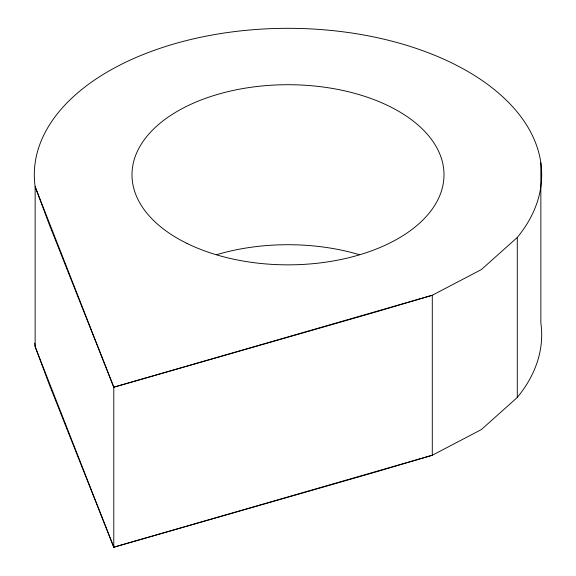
<?xml version="1.0" encoding="UTF-8"?>
<svg xmlns="http://www.w3.org/2000/svg" width="576" height="576" viewBox="0 0 576 576"><rect width="100%" height="100%" fill="white"/><g stroke="black" fill="none" stroke-linecap="round" stroke-linejoin="round"><path stroke-width="0.86" d="M113.789 387.202L35.15 186.689L49.104 224.064L113.789 387.202L432.288 295.25L432.288 455.249L113.789 547.2L49.104 384.062L35.15 346.687L35.15 186.689A253.685 146.462 0 0 1 333.518 30.694A253.685 146.462 0 0 1 517.284 237.456L481.37 269.582L432.288 295.25L373.363 312.703L113.789 387.202L113.789 547.2L373.363 472.702L432.288 455.249L481.37 429.581L517.284 397.454A253.685 146.462 0 0 0 540.85 322.87L540.85 162.871M113.789 547.2L35.15 346.687A253.685 146.462 0 0 1 34.726 343.159M517.284 237.456L517.284 397.454M216.778 254.642A156.002 90.065 0 0 1 359.194 254.635M187.02 243.432A156.002 90.065 0 0 0 441.468 190.944A156.002 90.065 0 0 0 235.505 89.964A156.002 90.065 0 0 0 187.02 243.432"/></g></svg>
